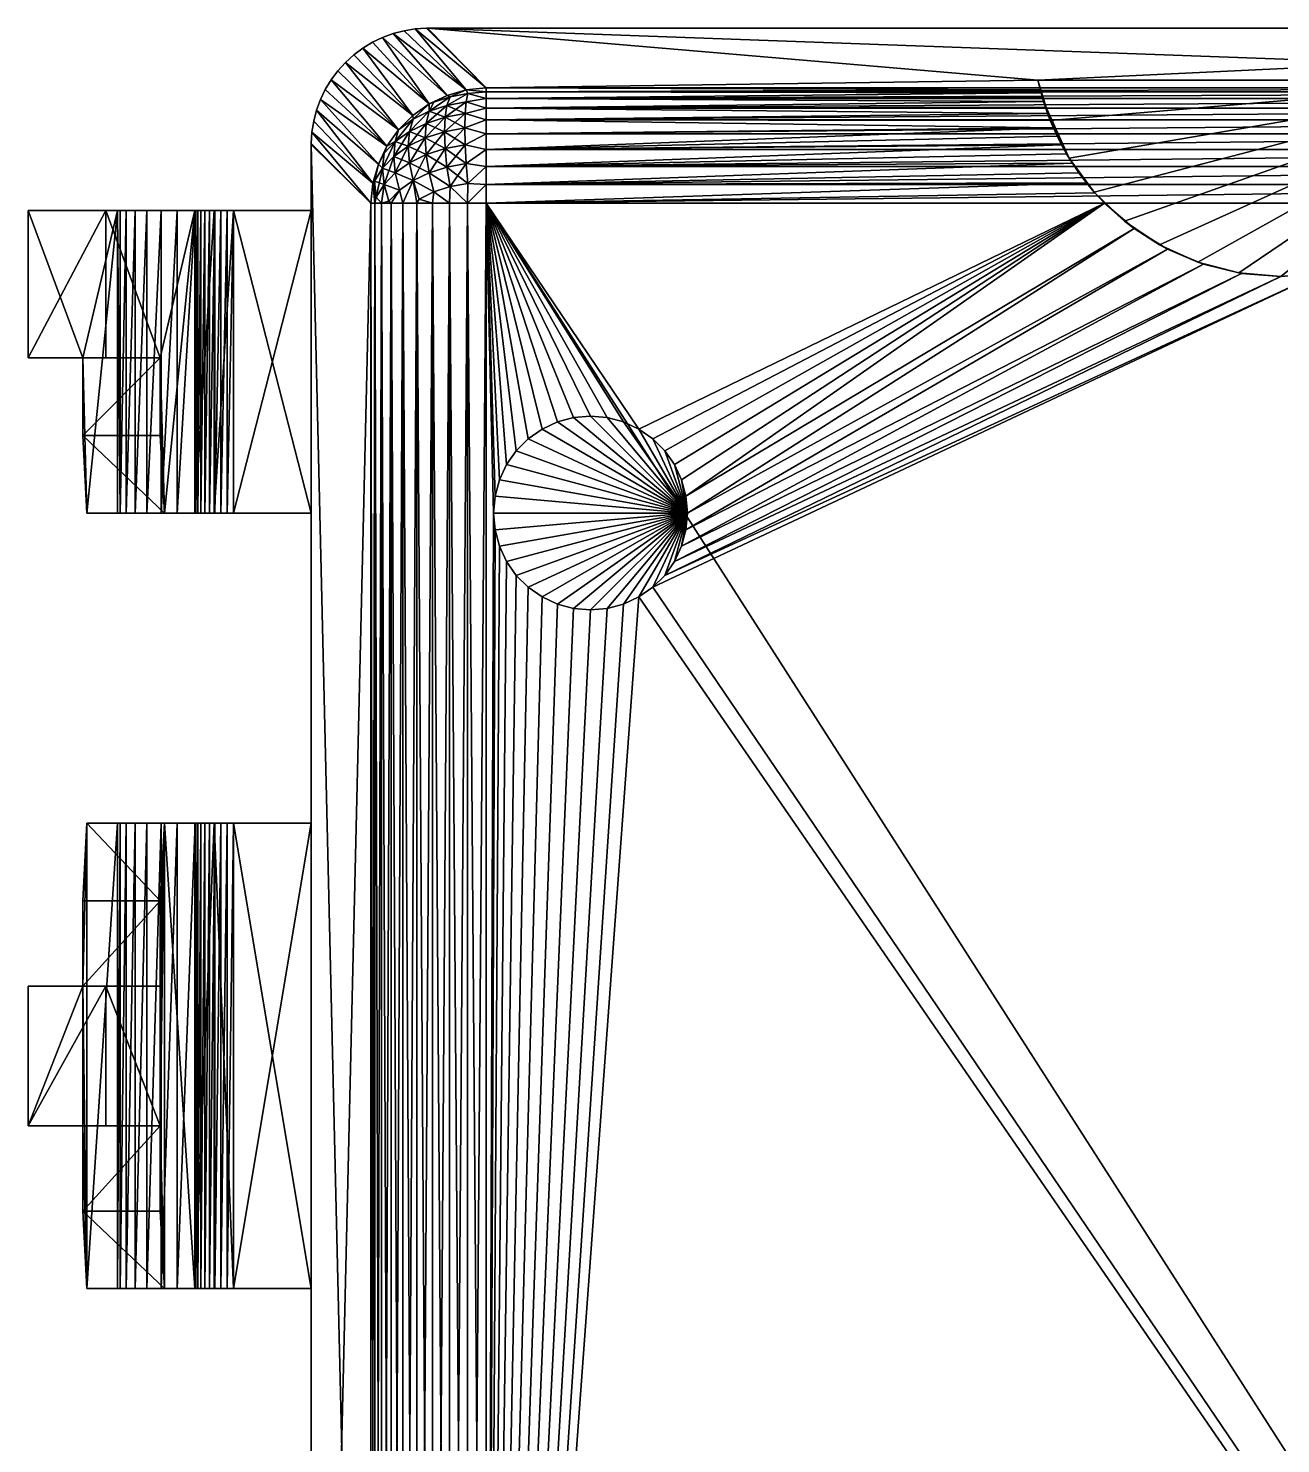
# Model space of a CAD drawing. Extents: x -4.1 to 4.1, y -4.64 to 4.64.
# Drawn here: x -4.102 to 0, y 0 to 4.636 of the extents above; entities that cross this region are included whole.
import ezdxf

# ---------------------------------------------------------------- set-up
doc = ezdxf.new("R2010")
doc.units = 0
for name, color, linetype in [('BODY_P0008A_ncl1_1', 250, 'CONTINUOUS'), ('LD_LHALF_P0008A_ncl1_3', 7, 'CONTINUOUS'), ('LEAD_P0008A_ncl1_1', 7, 'CONTINUOUS')]:
    doc.layers.add(name, color=color, linetype=linetype)

msp = doc.modelspace()

# ---------------------------------------------------------------- meshes
at = {"layer": 'BODY_P0008A_ncl1_1', "color": 250}
mesh = msp.add_polyface(dxfattribs=at)
corners = [(-3.088156, 4.496649, 2.230137), (-3.063419, 4.523919, 2.229961), (-3.088156, 4.496649, 2.505496), (-3.110206, 4.467011, 2.230665), (-3.110206, 4.467011, 2.504968), (-3.129336, 4.435341, 2.231538), (-3.129336, 4.435341, 2.504095), (-3.145285, 4.402032, 2.232746), (-3.145285, 4.402032, 2.502887), (-3.157897, 4.367396, 2.234279), (-3.157897, 4.367396, 2.501354), (-3.167099, 4.331674, 2.236124), (-3.167099, 4.331674, 2.499509), (-3.172819, 4.295151, 2.238268), (-3.172819, 4.295151, 2.497365), (-3.036149, 4.548656, 2.230137), (-3.063419, 4.523919, 2.505672), (-3.174982, 4.25819, 2.494944), (-3.006511, 4.570706, 2.230665), (-3.036149, 4.548656, 2.505496), (-2.974841, 4.589836, 2.231538), (-3.006511, 4.570706, 2.504968), (-2.941532, 4.605785, 2.232746), (-2.974841, 4.589836, 2.504095), (-2.906896, 4.618397, 2.234279), (-2.941532, 4.605785, 2.502887), (-2.906896, 4.618397, 2.501354), (-2.889294, 4.303411, 0.83332), (-2.842911, 4.349794, 0.83332), (-2.927187, 4.249912, 0.835513), (-2.955465, 4.190883, 0.839835), (-2.973291, 4.128073, 0.846157), (-2.789412, 4.387687, 0.835513), (-2.927187, 4.249912, 3.90012), (-2.955465, 4.190883, 3.895798), (-2.889294, 4.303411, 3.902314), (-2.842911, 4.349794, 3.902314), (-2.789412, 4.387687, 3.90012), (-2.973291, 4.128073, 3.889476)]
mesh.append_faces([[corners[k] for k in face] for face in [(0, 1, 2), (3, 0, 4), (5, 3, 6), (7, 5, 8), (9, 7, 10), (11, 9, 12), (13, 11, 14), (1, 15, 16), (17, 13, 14), (14, 11, 12), (15, 18, 19), (12, 9, 10), (18, 20, 21), (10, 7, 8), (20, 22, 23), (8, 5, 6), (22, 24, 25), (6, 3, 4), (4, 0, 2), (2, 1, 16), (16, 15, 19), (19, 18, 21), (21, 20, 23), (23, 22, 25), (25, 24, 26), (27, 28, 1), (29, 27, 3), (30, 29, 7), (11, 31, 9), (9, 30, 7), (7, 29, 5), (5, 29, 3), (3, 27, 0), (0, 27, 1), (1, 28, 15), (15, 28, 18), (18, 32, 20), (33, 34, 8), (35, 33, 4), (36, 35, 16), (23, 37, 21), (21, 36, 19), (19, 36, 16), (16, 35, 2), (2, 35, 4), (4, 33, 6), (6, 33, 8), (8, 34, 10), (10, 38, 12)]], dxfattribs={"color": 250})
mesh = msp.add_polyface(dxfattribs=at)
corners = [(-2.906896, 4.618397, 2.234279), (-2.871174, 4.627599, 2.236124), (-2.906896, 4.618397, 2.501354), (-2.834651, 4.633319, 2.238268), (-2.871174, 4.627599, 2.499509), (-2.79769, 4.635482, 2.240689), (-2.834651, 4.633319, 2.497365), (-2.794, 4.6355, 2.240817), (-2.79769, 4.635482, 2.494944), (-2.794, 4.6355, 2.494817), (-2.730383, 4.415965, 0.839835), (-2.667573, 4.433791, 0.846157), (-2.789412, 4.387687, 0.835513), (-2.941532, 4.605785, 2.232746), (-2.842911, 4.349794, 0.83332), (-3.006511, 4.570706, 2.230665), (-2.974841, 4.589836, 2.231538), (-2.789412, 4.387687, 3.90012), (-2.842911, 4.349794, 3.902314), (-3.006511, 4.570706, 2.504968), (-2.730383, 4.415965, 3.895798), (-2.941532, 4.605785, 2.502887), (-2.667573, 4.433791, 3.889476), (-2.974841, 4.589836, 2.504095), (-2.889294, 4.303411, 3.902314), (-2.841512, 4.338111, 3.94102), (-2.789201, 4.363716, 3.970475), (-2.900152, 4.264364, 3.956224), (-2.798625, 4.32428, 4.02515), (-2.853582, 4.29738, 3.994205), (-2.773828, 4.393565, 3.911263), (-2.720113, 4.41093, 3.93124), (-2.73712, 4.344164, 4.048024), (-2.739298, 4.296722, 4.096787), (-2.8018, 4.276516, 4.073542), (-2.857648, 4.249179, 4.042095), (-2.841512, 4.338111, 0.794613), (-2.889294, 4.303411, 0.83332), (-2.900152, 4.264364, 0.779409), (-2.789201, 4.363716, 0.765158), (-2.773828, 4.393565, 0.82437), (-2.798625, 4.32428, 0.710483), (-2.853582, 4.29738, 0.741428), (-2.720113, 4.41093, 0.804394), (-2.8018, 4.276516, 0.662091), (-2.73712, 4.344164, 0.687609), (-2.730657, 4.382643, 0.743385), (-2.857648, 4.249179, 0.693538)]
mesh.append_faces([[corners[k] for k in face] for face in [(0, 1, 2), (1, 3, 4), (3, 5, 6), (5, 7, 8), (2, 1, 4), (4, 3, 6), (6, 5, 8), (8, 7, 9), (10, 11, 0), (12, 10, 13), (14, 12, 15), (16, 12, 13), (13, 10, 0), (0, 11, 1), (1, 11, 3), (17, 18, 19), (20, 17, 21), (22, 20, 2), (6, 22, 4), (4, 22, 2), (2, 20, 21), (21, 17, 23), (24, 18, 25), (25, 17, 26), (27, 24, 25), (18, 17, 25), (28, 29, 26), (17, 20, 30), (26, 17, 30), (31, 26, 30), (29, 27, 25), (26, 29, 25), (26, 32, 28), (28, 33, 34), (34, 29, 28), (29, 34, 35), (12, 14, 36), (36, 37, 38), (12, 39, 40), (10, 12, 40), (14, 37, 36), (41, 39, 42), (42, 36, 38), (39, 43, 40), (39, 12, 36), (42, 39, 36), (44, 45, 41), (41, 46, 39), (41, 47, 44), (47, 41, 42)]], dxfattribs={"color": 250})
mesh = msp.add_polyface(dxfattribs=at)
corners = [(-2.79769, 4.635482, 2.494944), (-2.794, 4.6355, 2.494817), (-2.602844, 4.440637, 3.881342), (-2.794, 4.6355, 2.240817), (-2.79769, 4.635482, 2.240689), (-2.602844, 4.440637, 0.854292), (-2.667573, 4.433791, 0.846157), (-2.834651, 4.633319, 2.238268), (-2.667573, 4.433791, 3.889476), (-2.834651, 4.633319, 2.497365), (-2.671124, 4.356367, 4.062061), (-2.602844, 4.335352, 4.095099), (-2.672232, 4.309123, 4.111052), (-2.662476, 4.421587, 3.943499), (-2.602844, 4.405135, 3.996663), (-2.667837, 4.394258, 4.00561), (-2.602844, 4.42748, 3.940417), (-2.602844, 4.374165, 4.048661), (-2.720113, 4.41093, 3.93124), (-2.602844, 4.289675, 4.134806), (-2.773828, 4.393565, 3.911263), (-2.730383, 4.415965, 3.895798), (-2.730657, 4.382643, 3.992248), (-2.789201, 4.363716, 3.970475), (-2.73712, 4.344164, 4.048024), (-2.739298, 4.296722, 4.096787), (-2.798625, 4.32428, 4.02515), (-2.671124, 4.254034, 4.151018), (-2.602844, 4.42748, 0.795217), (-2.602844, 4.405135, 0.73897), (-2.662476, 4.421587, 0.792134), (-2.602844, 4.289675, 0.600828), (-2.602844, 4.335352, 0.640534), (-2.672232, 4.309123, 0.624581), (-2.602844, 4.374165, 0.686972), (-2.671124, 4.356367, 0.673572), (-2.671124, 4.254034, 0.584615), (-2.667837, 4.394258, 0.730023), (-2.730657, 4.382643, 0.743385), (-2.720113, 4.41093, 0.804394), (-2.789201, 4.363716, 0.765158), (-2.730383, 4.415965, 0.839835), (-2.773828, 4.393565, 0.82437), (-2.739298, 4.296722, 0.638846), (-2.73712, 4.344164, 0.687609), (-2.8018, 4.276516, 0.662091), (-2.798625, 4.32428, 0.710483)]
mesh.append_faces([[corners[k] for k in face] for face in [(0, 1, 2), (3, 4, 5), (6, 5, 7), (7, 5, 4), (2, 8, 9), (0, 2, 9), (10, 11, 12), (13, 14, 15), (2, 16, 8), (16, 14, 13), (17, 11, 10), (18, 8, 13), (11, 19, 12), (20, 21, 18), (15, 17, 10), (14, 17, 15), (21, 8, 18), (8, 16, 13), (15, 22, 13), (22, 23, 18), (13, 22, 18), (10, 22, 15), (22, 10, 24), (12, 24, 10), (24, 12, 25), (24, 23, 22), (25, 26, 24), (27, 25, 12), (28, 5, 6), (29, 28, 30), (28, 6, 30), (31, 32, 33), (32, 34, 35), (36, 31, 33), (34, 29, 37), (33, 32, 35), (35, 34, 37), (37, 30, 38), (38, 39, 40), (37, 29, 30), (6, 41, 39), (30, 6, 39), (38, 30, 39), (39, 41, 42), (35, 43, 33), (43, 35, 44), (37, 44, 35), (44, 37, 38), (44, 45, 43), (38, 46, 44)]], dxfattribs={"color": 250})
mesh = msp.add_polyface(dxfattribs=at)
corners = [(-2.794, 4.6355, 2.494817), (-0.794917, 4.465937, 3.701317), (-2.602844, 4.440637, 3.881342), (-2.369191, 3.346352, 4.209317), (-2.602844, 4.063344, 4.209317), (-2.315733, 3.360676, 4.209317), (-0.577306, 4.063344, 4.209317), (-2.10185, 3.322963, 4.209317), (-2.41935, 3.322963, 4.209317), (-2.2606, 3.3655, 4.209317), (-2.205467, 3.360676, 4.209317), (-2.152009, 3.346352, 4.209317), (-0.787425, 4.433984, 3.916532), (-2.602844, 4.42748, 3.940417), (-0.784847, 4.424174, 3.950626), (-2.602844, 4.405135, 3.996663), (-0.776658, 4.39581, 4.014426), (-2.602844, 4.374165, 4.048661), (-2.602844, 4.289675, 4.134806), (-0.744349, 4.309005, 4.119568), (-2.602844, 4.238287, 4.166778), (-0.717844, 4.254272, 4.158007), (-2.602844, 4.182484, 4.19021), (-2.602844, 4.123676, 4.20451), (-0.636301, 4.129774, 4.203474), (-0.682421, 4.19396, 4.18624), (-2.602844, 4.335352, 4.095099), (-0.763494, 4.356729, 4.07136), (-2.10185, 3.322963, 4.082317), (-2.056515, 3.291219, 4.209317), (-2.056515, 3.291219, 4.082317), (-2.017381, 3.252085, 4.209317), (-2.017381, 3.252085, 4.082317), (-1.985637, 3.20675, 4.209317), (-1.985637, 3.20675, 4.082317), (-2.152009, 3.346352, 4.082317), (-2.205467, 3.360676, 4.082317), (-1.962248, 3.156591, 4.082317), (-2.2606, 3.3655, 4.082317), (-2.315733, 3.360676, 4.082317), (-2.369191, 3.346352, 4.082317), (-2.464685, 3.291219, 4.209317), (-2.41935, 3.322963, 4.082317), (-2.503819, 3.252085, 4.209317), (-2.464685, 3.291219, 4.082317), (-2.503819, 3.252085, 4.082317), (-1.9431, 3.048, 4.082317)]
mesh.append_faces([[corners[k] for k in face] for face in [(0, 1, 2), (3, 4, 5), (4, 6, 7), (8, 4, 3), (5, 4, 9), (9, 4, 10), (10, 4, 11), (11, 4, 7), (2, 12, 13), (13, 14, 15), (15, 16, 17), (18, 19, 20), (20, 21, 22), (4, 23, 24), (23, 22, 25), (18, 26, 19), (26, 17, 27), (11, 7, 28), (7, 29, 30), (29, 31, 32), (31, 33, 34), (10, 11, 35), (9, 10, 36), (33, 37, 34), (5, 9, 38), (31, 34, 32), (3, 5, 39), (29, 32, 30), (8, 3, 40), (7, 30, 28), (41, 8, 42), (11, 28, 35), (43, 41, 44), (10, 35, 36), (9, 36, 38), (5, 38, 39), (3, 39, 40), (8, 40, 42), (41, 42, 44), (43, 44, 45), (46, 45, 44), (46, 44, 42), (46, 42, 40), (46, 40, 39), (46, 39, 38), (46, 38, 36), (46, 36, 35), (46, 35, 28), (46, 28, 30), (46, 30, 32)]], dxfattribs={"color": 250})
mesh = msp.add_polyface(dxfattribs=at)
corners = [(-2.794, 4.6355, 2.494817), (-2.794, 4.6355, 2.240817), (2.794, 4.6355, 2.240817), (-2.602844, 4.440637, 3.881342), (-0.794917, 4.465937, 3.701317), (-0.789096, 4.440637, 3.881342), (-0.754733, 4.333799, 4.09668), (-0.763494, 4.356729, 4.07136), (-0.692797, 4.210439, 3.701317), (-0.770767, 4.377513, 4.04384), (-0.776658, 4.39581, 4.014426), (-0.781299, 4.411402, 3.983318), (-0.754747, 4.333836, 3.701317), (-0.784847, 4.424174, 3.950626), (-0.787425, 4.433984, 3.916532), (-1.9431, 3.048, 4.209317), (-0.480106, 3.979648, 4.209317), (-0.370949, 3.912285, 4.209317), (-0.577306, 4.063344, 4.209317), (-1.947924, 3.103133, 4.209317), (-0.252554, 3.862933, 4.209317), (-1.947924, 2.992867, 4.209317), (-0.127869, 3.832821, 4.209317), (-1.962248, 2.939409, 4.209317), (-2.10185, 3.322963, 4.209317), (-2.056515, 3.291219, 4.209317), (-2.017381, 3.252085, 4.209317), (-1.985637, 3.20675, 4.209317), (-1.962248, 3.156591, 4.209317), (-1.985637, 2.88925, 4.209317), (-2.602844, 4.440637, 0.854292), (2.602844, 4.440637, 0.854292), (-2.602844, 4.123676, 0.531124), (-2.602844, 4.063344, 0.526317), (2.602844, 4.123676, 0.531124), (-2.602844, 4.182484, 0.545423), (2.602844, 4.182484, 0.545423), (-2.602844, 4.238287, 0.568855), (2.602844, 4.238287, 0.568855), (-2.602844, 4.289675, 0.600828), (2.602844, 4.289675, 0.600828), (-2.602844, 4.335352, 0.640534), (2.602844, 4.335352, 0.640534), (-2.602844, 4.374165, 0.686972), (2.602844, 4.374165, 0.686972), (-2.602844, 4.405135, 0.73897), (2.602844, 4.405135, 0.73897), (-2.602844, 4.42748, 0.795217), (2.602844, 4.42748, 0.795217), (-0.636301, 4.129774, 4.203474), (-0.608485, 4.09663, 4.207846), (-2.602844, 4.063344, 4.209317), (-0.717844, 4.254272, 4.158007), (-0.701329, 4.224678, 4.173462), (-2.602844, 4.182484, 4.19021), (-0.732126, 4.28246, 4.140009), (-2.602844, 4.238287, 4.166778), (-0.744349, 4.309005, 4.119568), (-2.602844, 4.335352, 4.095099), (-2.602844, 4.374165, 4.048661), (-2.602844, 4.405135, 3.996663), (-2.602844, 4.42748, 3.940417), (-0.682421, 4.19396, 4.18624), (-0.66086, 4.162295, 4.196257), (-2.602844, 4.123676, 4.20451)]
mesh.append_faces([[corners[k] for k in face] for face in [(0, 1, 2), (3, 4, 5), (6, 7, 8), (7, 9, 8), (9, 10, 8), (10, 11, 12), (11, 13, 12), (13, 14, 12), (14, 5, 12), (5, 4, 12), (10, 12, 8), (15, 16, 17), (18, 16, 19), (17, 20, 21), (20, 22, 23), (24, 18, 25), (25, 18, 26), (26, 18, 27), (27, 18, 28), (28, 18, 19), (19, 16, 15), (15, 17, 21), (21, 20, 23), (23, 22, 29), (1, 30, 31), (32, 33, 34), (35, 32, 36), (37, 35, 38), (39, 37, 40), (41, 39, 42), (43, 41, 44), (45, 43, 46), (47, 45, 48), (30, 47, 31), (49, 50, 51), (52, 53, 54), (55, 52, 56), (57, 55, 56), (7, 6, 58), (10, 9, 59), (11, 10, 60), (13, 11, 60), (14, 13, 61), (5, 14, 3), (50, 18, 51), (62, 63, 64), (63, 49, 64), (53, 62, 54), (6, 57, 58), (9, 7, 59)]], dxfattribs={"color": 250})
mesh = msp.add_polyface(dxfattribs=at)
corners = [(-0.794917, 4.465937, 3.701317), (-2.794, 4.6355, 2.494817), (2.794, 4.6355, 2.494817), (0.480106, 3.979648, 4.209317), (0.370949, 3.912285, 4.209317), (0.39696, 3.926228, 3.701317), (0.252554, 3.862933, 4.209317), (0.127869, 3.832821, 4.209317), (0.137575, 3.834428, 3.701317), (-0.252554, 3.862933, 4.209317), (-0.370949, 3.912285, 4.209317), (-0.27118, 3.869272, 3.701317), (-0.480106, 3.979648, 4.209317), (-0.39696, 3.926228, 3.701317), (-0.577306, 4.063344, 4.209317), (-0.511284, 4.003652, 3.701317), (-0.608485, 4.09663, 4.207846), (-0.610854, 4.099309, 3.701317), (-0.636301, 4.129774, 4.203474), (-0.127869, 3.832821, 4.209317), (-0.137575, 3.834428, 3.701317), (-0.66086, 4.162295, 4.196257), (0, 3.8227, 4.209317), (0, 3.8227, 3.701317), (-0.682421, 4.19396, 4.18624), (-0.701329, 4.224678, 4.173462), (-0.692797, 4.210439, 3.701317), (0.27118, 3.869272, 3.701317), (-0.717844, 4.254272, 4.158007), (0.577306, 4.063344, 4.209317), (0.511284, 4.003652, 3.701317), (-0.732126, 4.28246, 4.140009), (-0.744349, 4.309005, 4.119568), (-0.754733, 4.333799, 4.09668), (0.610854, 4.099309, 3.701317), (0.608485, 4.09663, 4.207846), (0.66086, 4.162295, 4.196257), (0.636301, 4.129774, 4.203474), (-1.985637, 2.88925, 4.209317), (-2.017381, 2.843915, 4.209317), (0.794917, 4.465937, 3.701317), (-0.754747, 4.333836, 3.701317)]
mesh.append_faces([[corners[k] for k in face] for face in [(0, 1, 2), (3, 4, 5), (6, 7, 8), (9, 10, 11), (10, 12, 13), (12, 14, 15), (14, 16, 17), (16, 18, 17), (19, 9, 20), (18, 21, 17), (22, 19, 23), (21, 24, 17), (7, 22, 23), (24, 25, 26), (4, 6, 27), (25, 28, 26), (29, 3, 30), (28, 31, 26), (31, 32, 26), (32, 33, 26), (24, 26, 17), (14, 17, 15), (12, 15, 13), (10, 13, 11), (9, 11, 20), (19, 20, 23), (7, 23, 8), (6, 8, 27), (4, 27, 5), (3, 5, 30), (29, 30, 34), (29, 34, 35), (34, 36, 37), (34, 37, 35), (19, 22, 38), (22, 7, 39), (0, 40, 41), (41, 40, 26), (26, 40, 17), (17, 40, 15), (15, 40, 13), (13, 40, 11), (11, 40, 20), (20, 40, 23), (23, 40, 8), (8, 40, 27), (27, 40, 5), (5, 40, 30), (30, 40, 34)]], dxfattribs={"color": 250})
mesh = msp.add_polyface(dxfattribs=at)
corners = [(2.794, 4.6355, 2.494817), (-2.794, 4.6355, 2.494817), (2.794, 4.6355, 2.240817), (0.789096, 4.440637, 3.881342), (0.794917, 4.465937, 3.701317), (2.602844, 4.440637, 3.881342), (-0.794917, 4.465937, 3.701317), (0.610854, 4.099309, 3.701317), (0.692797, 4.210439, 3.701317), (0.682421, 4.19396, 4.18624), (0.754747, 4.333836, 3.701317), (0.776658, 4.39581, 4.014426), (0.787425, 4.433984, 3.916532), (0.784847, 4.424174, 3.950626), (0.781299, 4.411402, 3.983318), (0.770767, 4.377513, 4.04384), (0.763494, 4.356729, 4.07136), (0.754733, 4.333799, 4.09668), (0.744349, 4.309005, 4.119568), (0.732126, 4.28246, 4.140009), (0.717844, 4.254272, 4.158007), (0.701329, 4.224678, 4.173462), (0.66086, 4.162295, 4.196257), (0.577306, 4.063344, 4.209317), (2.602844, 4.063344, 4.209317), (0.480106, 3.979648, 4.209317), (0.370949, 3.912285, 4.209317), (0.252554, 3.862933, 4.209317), (2.602844, 4.42748, 3.940417), (2.602844, 4.405135, 3.996663), (2.602844, 4.374165, 4.048661), (2.602844, 4.335352, 4.095099), (2.602844, 4.289675, 4.134806), (2.602844, 4.238287, 4.166778), (2.602844, 4.182484, 4.19021), (0.636301, 4.129774, 4.203474), (0.608485, 4.09663, 4.207846), (2.602844, 4.123676, 4.20451), (-2.794, 4.6355, 2.240817), (2.602844, 4.440637, 0.854292), (-2.602844, 4.42748, 0.795217), (2.602844, 4.42748, 0.795217), (-2.602844, 4.405135, 0.73897), (2.602844, 4.405135, 0.73897), (-2.602844, 4.374165, 0.686972), (2.602844, 4.374165, 0.686972), (-2.602844, 4.335352, 0.640534), (2.602844, 4.335352, 0.640534), (-2.602844, 4.289675, 0.600828), (2.602844, 4.289675, 0.600828), (-2.602844, 4.238287, 0.568855), (2.602844, 4.238287, 0.568855), (-2.602844, 4.182484, 0.545423), (2.602844, 4.182484, 0.545423), (-2.602844, 4.123676, 0.531124), (2.602844, 4.123676, 0.531124), (-2.602844, 4.063344, 0.526317), (2.602844, 4.063344, 0.526317)]
mesh.append_faces([[corners[k] for k in face] for face in [(0, 1, 2), (3, 4, 5), (4, 6, 0), (7, 8, 9), (8, 10, 11), (10, 4, 3), (10, 3, 12), (10, 12, 13), (10, 13, 14), (10, 14, 11), (8, 11, 15), (8, 15, 16), (8, 16, 17), (8, 17, 18), (8, 18, 19), (8, 19, 20), (8, 20, 21), (8, 21, 9), (7, 9, 22), (23, 24, 25), (25, 24, 26), (26, 24, 27), (3, 5, 12), (12, 28, 13), (13, 29, 14), (14, 29, 11), (11, 30, 15), (16, 31, 17), (17, 32, 18), (18, 33, 19), (19, 33, 20), (20, 34, 21), (35, 24, 36), (36, 24, 23), (9, 37, 22), (22, 37, 35), (21, 34, 9), (15, 30, 16), (2, 38, 39), (39, 40, 41), (41, 42, 43), (43, 44, 45), (45, 46, 47), (47, 48, 49), (49, 50, 51), (51, 52, 53), (53, 54, 55), (55, 56, 57), (7, 4, 8), (8, 4, 10)]], dxfattribs={"color": 250})
mesh = msp.add_polyface(dxfattribs=at)
corners = [(-3.174982, 4.25819, 2.240689), (-3.172819, 4.295151, 2.238268), (-3.174982, 4.25819, 2.494944), (-3.175, 4.2545, 2.240817), (-3.175, 4.2545, 2.494817), (-2.973291, 4.128073, 0.846157), (-2.955465, 4.190883, 0.839835), (-3.157897, 4.367396, 2.234279), (-2.980137, 4.063344, 0.854292), (-3.167099, 4.331674, 2.236124), (-2.980137, 4.063344, 3.881342), (-2.973291, 4.128073, 3.889476), (-3.172819, 4.295151, 2.497365), (-2.955465, 4.190883, 3.895798), (-3.157897, 4.367396, 2.501354), (-3.167099, 4.331674, 2.499509), (-2.968064, 4.134536, 3.910213), (-2.942194, 4.176982, 3.959042), (-2.96698, 4.063344, 3.940417), (-2.944635, 4.063344, 3.996663), (-2.962236, 4.082233, 3.953385), (-2.936779, 4.124002, 4.001434), (-2.920704, 4.069086, 4.038301), (-2.927187, 4.249912, 3.90012), (-2.900152, 4.264364, 3.956224), (-2.936779, 4.226335, 3.912477), (-2.904974, 4.215628, 4.003498), (-2.913665, 4.063344, 4.048661), (-2.885841, 4.105284, 4.079942), (-2.900152, 4.162031, 4.045181), (-2.962236, 4.082233, 0.782248), (-2.944635, 4.063344, 0.73897), (-2.936779, 4.124002, 0.734199), (-2.96698, 4.063344, 0.795217), (-2.900152, 4.264364, 0.779409), (-2.927187, 4.249912, 0.835513), (-2.936779, 4.226335, 0.823156), (-2.942194, 4.176982, 0.776591), (-2.968064, 4.134536, 0.82542), (-2.904974, 4.215628, 0.732135), (-2.913665, 4.063344, 0.686972), (-2.920704, 4.069086, 0.697332)]
mesh.append_faces([[corners[k] for k in face] for face in [(0, 1, 2), (3, 0, 4), (4, 0, 2), (5, 6, 7), (8, 5, 1), (0, 8, 1), (1, 5, 9), (3, 8, 0), (2, 10, 4), (11, 10, 12), (13, 11, 14), (15, 11, 12), (12, 10, 2), (16, 13, 17), (10, 11, 18), (11, 13, 16), (19, 18, 20), (19, 21, 22), (23, 24, 25), (18, 16, 20), (17, 25, 24), (26, 17, 24), (13, 23, 25), (17, 13, 25), (18, 11, 16), (17, 21, 16), (27, 19, 22), (21, 28, 22), (21, 19, 20), (16, 21, 20), (29, 17, 26), (17, 29, 21), (30, 31, 32), (8, 33, 5), (34, 35, 36), (6, 37, 36), (6, 5, 38), (38, 33, 30), (39, 34, 37), (33, 31, 30), (31, 40, 41), (32, 31, 41), (5, 33, 38), (32, 37, 30), (37, 6, 38), (30, 37, 38), (35, 6, 36), (37, 34, 36), (32, 39, 37)]], dxfattribs={"color": 250})
mesh = msp.add_polyface(dxfattribs=at)
corners = [(-2.874852, 4.063344, 4.095099), (-2.913665, 4.063344, 4.048661), (-2.885841, 4.105284, 4.079942), (-2.853582, 4.195047, 4.083162), (-2.841512, 4.136711, 4.116094), (-2.900152, 4.162031, 4.045181), (-2.829175, 4.063344, 4.134806), (-2.821825, 4.076033, 4.139841), (-2.927187, 4.249912, 3.90012), (-2.889294, 4.303411, 3.902314), (-2.900152, 4.264364, 3.956224), (-2.777787, 4.063344, 4.166778), (-2.920704, 4.069086, 4.038301), (-2.789201, 4.162316, 4.14555), (-2.773828, 4.099526, 4.166867), (-2.936779, 4.124002, 4.001434), (-2.720113, 4.116891, 4.186844), (-2.8018, 4.276516, 4.073542), (-2.73712, 4.241831, 4.136981), (-2.798625, 4.221947, 4.114107), (-2.730657, 4.181243, 4.167323), (-2.857648, 4.249179, 4.042095), (-2.853582, 4.29738, 3.994205), (-2.904974, 4.215628, 4.003498), (-2.913665, 4.063344, 0.686972), (-2.874852, 4.063344, 0.640534), (-2.885841, 4.105284, 0.655691), (-2.936779, 4.124002, 0.734199), (-2.920704, 4.069086, 0.697332), (-2.829175, 4.063344, 0.600828), (-2.841512, 4.136711, 0.619539), (-2.821825, 4.076033, 0.595792), (-2.777787, 4.063344, 0.568855), (-2.773828, 4.099526, 0.568766), (-2.853582, 4.195047, 0.652471), (-2.900152, 4.162031, 0.690452), (-2.889294, 4.303411, 0.83332), (-2.927187, 4.249912, 0.835513), (-2.900152, 4.264364, 0.779409), (-2.789201, 4.162316, 0.590083), (-2.720113, 4.116891, 0.548789), (-2.73712, 4.241831, 0.598652), (-2.798625, 4.221947, 0.621526), (-2.739298, 4.296722, 0.638846), (-2.8018, 4.276516, 0.662091), (-2.857648, 4.249179, 0.693538), (-2.904974, 4.215628, 0.732135), (-2.853582, 4.29738, 0.741428)]
mesh.append_faces([[corners[k] for k in face] for face in [(0, 1, 2), (3, 4, 5), (6, 0, 4), (6, 4, 7), (8, 9, 10), (11, 6, 7), (2, 1, 12), (13, 14, 4), (2, 15, 5), (13, 16, 14), (14, 11, 7), (4, 14, 7), (4, 0, 2), (5, 4, 2), (17, 18, 19), (19, 20, 13), (19, 21, 17), (21, 19, 3), (13, 3, 19), (3, 13, 4), (21, 10, 22), (10, 21, 23), (3, 23, 21), (23, 3, 5), (24, 25, 26), (27, 28, 26), (25, 29, 30), (25, 30, 26), (31, 32, 33), (34, 35, 30), (29, 32, 31), (36, 37, 38), (24, 26, 28), (39, 30, 33), (40, 39, 33), (30, 29, 31), (33, 30, 31), (35, 27, 26), (30, 35, 26), (39, 41, 42), (42, 43, 44), (42, 30, 39), (30, 42, 34), (44, 34, 42), (34, 44, 45), (45, 35, 34), (35, 45, 46), (46, 27, 35), (47, 46, 45), (46, 47, 38)]], dxfattribs={"color": 250})
mesh = msp.add_polyface(dxfattribs=at)
corners = [(-2.5781, 3.048, 4.209317), (-2.602844, 4.063344, 4.209317), (-2.573276, 3.103133, 4.209317), (-2.558952, 3.156591, 4.209317), (-2.535563, 3.20675, 4.209317), (-2.503819, 3.252085, 4.209317), (-2.464685, 3.291219, 4.209317), (-2.41935, 3.322963, 4.209317), (-2.602844, 4.123676, 4.20451), (-2.663176, 4.063344, 4.20451), (-2.662476, 4.127549, 4.199103), (-2.720113, 4.116891, 4.186844), (-2.602844, 4.289675, 4.134806), (-2.602844, 4.238287, 4.166778), (-2.671124, 4.254034, 4.151018), (-2.602844, 4.182484, 4.19021), (-2.667837, 4.192858, 4.180684), (-2.672232, 4.309123, 4.111052), (-2.721984, 4.063344, 4.19021), (-2.777787, 4.063344, 4.166778), (-2.773828, 4.099526, 4.166867), (-2.730657, 4.181243, 4.167323), (-2.789201, 4.162316, 4.14555), (-2.739298, 4.296722, 4.096787), (-2.73712, 4.241831, 4.136981), (-2.8018, 4.276516, 4.073542), (-2.798625, 4.221947, 4.114107), (-2.667837, 4.192858, 0.554949), (-2.602844, 4.238287, 0.568855), (-2.671124, 4.254034, 0.584615), (-2.602844, 4.063344, 0.526317), (-2.602844, 4.123676, 0.531124), (-2.663176, 4.063344, 0.531124), (-2.602844, 4.182484, 0.545423), (-2.662476, 4.127549, 0.53653), (-2.773828, 4.099526, 0.568766), (-2.721984, 4.063344, 0.545423), (-2.720113, 4.116891, 0.548789), (-2.602844, 4.289675, 0.600828), (-2.777787, 4.063344, 0.568855), (-2.730657, 4.181243, 0.568311), (-2.789201, 4.162316, 0.590083), (-2.73712, 4.241831, 0.598652), (-2.672232, 4.309123, 0.624581), (-2.739298, 4.296722, 0.638846), (-2.798625, 4.221947, 0.621526), (-2.503819, 3.252085, 4.082317), (-2.535563, 3.20675, 4.082317)]
mesh.append_faces([[corners[k] for k in face] for face in [(0, 1, 2), (2, 1, 3), (3, 1, 4), (4, 1, 5), (5, 1, 6), (6, 1, 7), (8, 9, 10), (10, 9, 11), (8, 1, 9), (12, 13, 14), (13, 15, 16), (17, 12, 14), (15, 8, 10), (14, 13, 16), (16, 15, 10), (9, 18, 11), (18, 19, 20), (21, 11, 22), (11, 18, 20), (23, 14, 24), (16, 24, 14), (24, 16, 21), (10, 21, 16), (21, 10, 11), (24, 25, 23), (21, 26, 24), (27, 28, 29), (30, 31, 32), (31, 33, 34), (32, 31, 34), (35, 36, 37), (28, 38, 29), (39, 36, 35), (36, 32, 37), (40, 41, 37), (37, 32, 34), (33, 27, 34), (33, 28, 27), (27, 37, 34), (37, 27, 40), (29, 40, 27), (40, 29, 42), (43, 42, 29), (42, 43, 44), (42, 41, 40), (44, 45, 42), (4, 5, 46), (3, 4, 47), (4, 46, 47)]], dxfattribs={"color": 250})
mesh = msp.add_polyface(dxfattribs=at)
corners = [(-2.602844, -4.063344, 4.209317), (-2.602844, 4.063344, 4.209317), (-2.5781, 3.048, 4.209317), (-2.41935, 2.773037, 4.209317), (-2.464685, 2.804781, 4.209317), (-2.503819, 2.843915, 4.209317), (-2.535563, 2.88925, 4.209317), (-2.558952, 2.939409, 4.209317), (-2.573276, 2.992867, 4.209317), (-2.980137, -4.063344, 0.854292), (-3.175, 4.2545, 2.240817), (-3.175, -4.2545, 2.240817), (-3.175, -4.2545, 2.494817), (-3.175, 4.2545, 2.494817), (-2.980137, -4.063344, 3.881342), (-2.980137, 4.063344, 3.881342), (-2.663176, 4.063344, 4.20451), (-2.663176, -4.063344, 4.20451), (-2.721984, 4.063344, 4.19021), (-2.721984, -4.063344, 4.19021), (-2.777787, 4.063344, 4.166778), (-2.777787, -4.063344, 4.166778), (-2.829175, 4.063344, 4.134806), (-2.829175, -4.063344, 4.134806), (-2.874852, 4.063344, 4.095099), (-2.874852, -4.063344, 4.095099), (-2.913665, 4.063344, 4.048661), (-2.913665, -4.063344, 4.048661), (-2.944635, 4.063344, 3.996663), (-2.944635, -4.063344, 3.996663), (-2.96698, 4.063344, 3.940417), (-2.96698, -4.063344, 3.940417), (-2.885841, -4.105284, 4.079942), (-2.821825, -4.076033, 4.139841), (-2.773828, -4.099526, 4.166867), (-2.962236, -4.082233, 3.953385), (-2.920704, -4.069086, 4.038301), (-2.663176, -4.063344, 0.531124), (-2.602844, -4.063344, 0.526317), (-2.663176, 4.063344, 0.531124), (-2.721984, -4.063344, 0.545423), (-2.721984, 4.063344, 0.545423), (-2.777787, -4.063344, 0.568855), (-2.777787, 4.063344, 0.568855), (-2.829175, -4.063344, 0.600828), (-2.829175, 4.063344, 0.600828), (-2.874852, -4.063344, 0.640534), (-2.874852, 4.063344, 0.640534), (-2.913665, -4.063344, 0.686972), (-2.913665, 4.063344, 0.686972), (-2.944635, -4.063344, 0.73897), (-2.944635, 4.063344, 0.73897), (-2.96698, -4.063344, 0.795217), (-2.96698, 4.063344, 0.795217), (-2.980137, 4.063344, 0.854292), (-2.885841, -4.105284, 0.655691), (-2.962236, -4.082233, 0.782248), (-2.773828, -4.099526, 0.568766), (-2.821825, -4.076033, 0.595792), (-2.920704, -4.069086, 0.697332)]
mesh.append_faces([[corners[k] for k in face] for face in [(0, 1, 2), (3, 0, 4), (4, 0, 5), (5, 0, 6), (6, 0, 7), (0, 2, 8), (7, 0, 8), (9, 10, 11), (12, 11, 13), (14, 12, 15), (15, 12, 13), (16, 1, 17), (18, 16, 19), (20, 18, 21), (22, 20, 23), (24, 22, 25), (26, 24, 27), (28, 26, 29), (30, 28, 31), (15, 30, 14), (14, 30, 31), (31, 28, 29), (29, 26, 27), (27, 24, 25), (25, 22, 23), (23, 20, 21), (21, 18, 19), (19, 16, 17), (17, 1, 0), (27, 25, 32), (23, 21, 33), (21, 19, 34), (31, 29, 35), (29, 27, 36), (37, 38, 39), (40, 37, 41), (42, 40, 43), (44, 42, 45), (46, 44, 47), (48, 46, 49), (50, 48, 51), (52, 50, 53), (9, 52, 54), (46, 48, 55), (50, 52, 56), (40, 42, 57), (42, 44, 58), (55, 48, 59), (48, 50, 59)]], dxfattribs={"color": 250})
mesh = msp.add_polyface(dxfattribs=at)
corners = [(-2.980137, 4.063344, 0.854292), (-3.175, 4.2545, 2.240817), (-2.980137, -4.063344, 0.854292), (-3.175, 4.2545, 2.494817), (-3.175, -4.2545, 2.240817), (-2.96698, -4.063344, 0.795217), (-2.96698, 4.063344, 0.795217), (-2.944635, -4.063344, 0.73897), (-2.944635, 4.063344, 0.73897), (-2.913665, -4.063344, 0.686972), (-2.913665, 4.063344, 0.686972), (-2.874852, -4.063344, 0.640534), (-2.874852, 4.063344, 0.640534), (-2.829175, -4.063344, 0.600828), (-2.829175, 4.063344, 0.600828), (-2.777787, -4.063344, 0.568855), (-2.777787, 4.063344, 0.568855), (-2.721984, -4.063344, 0.545423), (-2.721984, 4.063344, 0.545423), (-2.663176, -4.063344, 0.531124), (-2.663176, 4.063344, 0.531124), (-2.602844, -4.063344, 0.526317), (-2.602844, 4.063344, 0.526317), (-2.464685, 2.804781, 4.209317), (-2.503819, 2.843915, 4.209317), (-2.503819, 2.843915, 4.082317), (-2.535563, 2.88925, 4.209317), (-2.535563, 2.88925, 4.082317), (-2.558952, 2.939409, 4.209317), (-2.558952, 2.939409, 4.082317), (-2.573276, 2.992867, 4.209317), (-2.573276, 2.992867, 4.082317), (-2.5781, 3.048, 4.209317), (-2.5781, 3.048, 4.082317), (-2.41935, 2.773037, 4.209317), (-2.464685, 2.804781, 4.082317), (-2.369191, 2.749648, 4.209317), (-2.41935, 2.773037, 4.082317), (-2.315733, 2.735324, 4.209317), (-2.369191, 2.749648, 4.082317), (-2.2606, 2.7305, 4.209317), (-2.315733, 2.735324, 4.082317), (-2.205467, 2.735324, 4.209317), (-2.2606, 2.7305, 4.082317), (-2.152009, 2.749648, 4.209317), (-2.205467, 2.735324, 4.082317), (-2.573276, 3.103133, 4.209317), (-2.558952, 3.156591, 4.209317), (-2.558952, 3.156591, 4.082317), (-2.573276, 3.103133, 4.082317), (-2.535563, 3.20675, 4.082317), (-1.9431, 3.048, 4.082317), (-2.503819, 3.252085, 4.082317)]
mesh.append_faces([[corners[k] for k in face] for face in [(0, 1, 2), (3, 4, 1), (0, 5, 6), (6, 7, 8), (8, 9, 10), (10, 11, 12), (12, 13, 14), (14, 15, 16), (16, 17, 18), (18, 19, 20), (20, 21, 22), (23, 24, 25), (24, 26, 27), (26, 28, 29), (28, 30, 31), (30, 32, 33), (30, 33, 31), (34, 23, 35), (28, 31, 29), (36, 34, 37), (26, 29, 27), (38, 36, 39), (24, 27, 25), (40, 38, 41), (23, 25, 35), (42, 40, 43), (34, 35, 37), (44, 42, 45), (36, 37, 39), (38, 39, 41), (40, 41, 43), (42, 43, 45), (46, 47, 48), (32, 46, 49), (47, 50, 48), (46, 48, 49), (32, 49, 33), (51, 43, 41), (51, 41, 39), (51, 39, 37), (51, 37, 35), (51, 35, 25), (51, 25, 27), (51, 27, 29), (51, 29, 31), (51, 31, 33), (51, 33, 49), (51, 49, 48), (51, 48, 50), (51, 50, 52)]], dxfattribs={"color": 250})
mesh = msp.add_polyface(dxfattribs=at)
corners = [(2.602844, 4.063344, 4.209317), (2.602844, -4.063344, 4.209317), (0.252554, 3.862933, 4.209317), (0.127869, 3.832821, 4.209317), (-2.056515, 2.804781, 4.209317), (-2.602844, -4.063344, 4.209317), (-2.10185, 2.773037, 4.209317), (-2.152009, 2.749648, 4.209317), (-2.205467, 2.735324, 4.209317), (-2.2606, 2.7305, 4.209317), (-2.315733, 2.735324, 4.209317), (-2.369191, 2.749648, 4.209317), (-2.41935, 2.773037, 4.209317), (2.874852, -4.063344, 4.095099), (2.913665, -4.063344, 4.048661), (2.885841, -4.105284, 4.079942), (2.944635, -4.063344, 3.996663), (2.96698, -4.063344, 3.940417), (2.962236, -4.082233, 3.953385), (2.721984, -4.063344, 4.19021), (2.777787, -4.063344, 4.166778), (2.773828, -4.099526, 4.166867), (2.829175, -4.063344, 4.134806), (2.821825, -4.076033, 4.139841), (2.920704, -4.069086, 4.038301), (2.663176, -4.063344, 4.20451), (2.663176, 4.063344, 4.20451), (2.721984, 4.063344, 4.19021), (2.777787, 4.063344, 4.166778), (2.829175, 4.063344, 4.134806), (2.874852, 4.063344, 4.095099), (2.913665, 4.063344, 4.048661), (2.944635, 4.063344, 3.996663), (2.96698, 4.063344, 3.940417), (2.980137, -4.063344, 3.881342), (2.980137, 4.063344, 3.881342), (3.175, 4.2545, 2.494817), (3.175, -4.2545, 2.494817), (3.175, 4.2545, 2.240817), (3.175, -4.2545, 2.240817), (2.980137, -4.063344, 0.854292), (2.980137, 4.063344, 0.854292), (2.96698, 4.063344, 0.795217), (2.96698, -4.063344, 0.795217), (2.944635, 4.063344, 0.73897), (2.944635, -4.063344, 0.73897), (2.913665, 4.063344, 0.686972), (2.913665, -4.063344, 0.686972), (2.874852, 4.063344, 0.640534), (2.874852, -4.063344, 0.640534), (2.829175, 4.063344, 0.600828), (2.829175, -4.063344, 0.600828), (2.777787, 4.063344, 0.568855), (2.777787, -4.063344, 0.568855), (2.721984, 4.063344, 0.545423), (2.721984, -4.063344, 0.545423), (2.663176, 4.063344, 0.531124), (2.663176, -4.063344, 0.531124), (2.602844, 4.063344, 0.526317), (2.602844, -4.063344, 0.526317), (-2.602844, -4.063344, 0.526317), (-2.602844, 4.063344, 0.526317), (2.885841, -4.105284, 0.655691), (2.821825, -4.076033, 0.595792), (2.773828, -4.099526, 0.568766), (2.920704, -4.069086, 0.697332), (2.962236, -4.082233, 0.782248)]
mesh.append_faces([[corners[k] for k in face] for face in [(0, 1, 2), (2, 1, 3), (3, 1, 4), (1, 5, 6), (4, 1, 6), (6, 5, 7), (7, 5, 8), (8, 5, 9), (9, 5, 10), (10, 5, 11), (11, 5, 12), (13, 14, 15), (16, 17, 18), (19, 20, 21), (20, 22, 23), (15, 14, 24), (14, 16, 24), (25, 1, 26), (19, 25, 27), (20, 19, 28), (22, 20, 29), (13, 22, 30), (14, 13, 31), (16, 14, 32), (17, 16, 33), (34, 17, 35), (35, 17, 33), (33, 16, 32), (32, 14, 31), (31, 13, 30), (30, 22, 29), (34, 36, 37), (37, 38, 39), (40, 39, 41), (40, 42, 43), (43, 44, 45), (45, 46, 47), (47, 48, 49), (49, 50, 51), (51, 52, 53), (53, 54, 55), (55, 56, 57), (57, 58, 59), (60, 59, 61), (47, 49, 62), (51, 53, 63), (53, 55, 64), (47, 62, 65), (43, 45, 66), (45, 47, 65)]], dxfattribs={"color": 250})
mesh = msp.add_polyface(dxfattribs=at)
corners = [(-1.985637, 2.88925, 4.209317), (0, 3.8227, 4.209317), (-2.017381, 2.843915, 4.209317), (0.127869, 3.832821, 4.209317), (-2.056515, 2.804781, 4.209317), (2.829175, 4.063344, 4.134806), (2.777787, -4.063344, 4.166778), (2.777787, 4.063344, 4.166778), (2.721984, -4.063344, 4.19021), (2.721984, 4.063344, 4.19021), (2.663176, -4.063344, 4.20451), (2.663176, 4.063344, 4.20451), (2.602844, -4.063344, 4.209317), (2.602844, 4.063344, 4.209317), (2.980137, 4.063344, 3.881342), (3.175, 4.2545, 2.494817), (2.980137, -4.063344, 3.881342), (3.175, 4.2545, 2.240817), (3.175, -4.2545, 2.494817), (2.980137, 4.063344, 0.854292), (3.175, -4.2545, 2.240817), (2.663176, 4.063344, 0.531124), (2.602844, 4.063344, 0.526317), (2.663176, -4.063344, 0.531124), (2.721984, 4.063344, 0.545423), (2.721984, -4.063344, 0.545423), (2.777787, 4.063344, 0.568855), (2.777787, -4.063344, 0.568855), (2.829175, 4.063344, 0.600828), (2.829175, -4.063344, 0.600828), (2.874852, 4.063344, 0.640534), (2.874852, -4.063344, 0.640534), (2.913665, 4.063344, 0.686972), (2.913665, -4.063344, 0.686972), (2.944635, 4.063344, 0.73897), (2.944635, -4.063344, 0.73897), (2.96698, 4.063344, 0.795217), (2.96698, -4.063344, 0.795217), (2.980137, -4.063344, 0.854292), (-2.602844, 4.063344, 0.526317), (2.602844, -4.063344, 0.526317), (-2.10185, 2.773037, 4.209317), (-2.152009, 2.749648, 4.209317), (-2.152009, 2.749648, 4.082317), (-2.10185, 2.773037, 4.082317), (-2.056515, 2.804781, 4.082317), (-2.017381, 2.843915, 4.082317), (-2.205467, 2.735324, 4.082317), (-1.962248, 2.939409, 4.209317), (-1.985637, 2.88925, 4.082317), (-1.947924, 2.992867, 4.209317), (-1.962248, 2.939409, 4.082317), (-1.9431, 3.048, 4.209317), (-1.947924, 2.992867, 4.082317), (-1.9431, 3.048, 4.082317), (-1.985637, 3.20675, 4.209317), (-1.962248, 3.156591, 4.209317), (-1.962248, 3.156591, 4.082317), (-1.947924, 3.103133, 4.209317), (-1.947924, 3.103133, 4.082317), (-2.2606, 2.7305, 4.082317), (-2.017381, 3.252085, 4.082317), (-1.985637, 3.20675, 4.082317)]
mesh.append_faces([[corners[k] for k in face] for face in [(0, 1, 2), (2, 3, 4), (5, 6, 7), (7, 8, 9), (9, 10, 11), (11, 12, 13), (14, 15, 16), (15, 17, 18), (19, 20, 17), (21, 22, 23), (24, 21, 25), (26, 24, 27), (28, 26, 29), (30, 28, 31), (32, 30, 33), (34, 32, 35), (36, 34, 37), (19, 36, 38), (39, 40, 22), (41, 42, 43), (4, 41, 44), (2, 4, 45), (0, 2, 46), (42, 47, 43), (48, 0, 49), (41, 43, 44), (50, 48, 51), (4, 44, 45), (52, 50, 53), (2, 45, 46), (0, 46, 49), (48, 49, 51), (50, 51, 53), (52, 53, 54), (55, 56, 57), (56, 58, 59), (58, 52, 54), (58, 54, 59), (56, 59, 57), (54, 53, 51), (54, 51, 49), (54, 49, 46), (54, 46, 45), (54, 45, 44), (54, 44, 43), (54, 43, 47), (54, 47, 60), (54, 61, 62), (54, 62, 57), (54, 57, 59)]], dxfattribs={"color": 250})
at = {"layer": 'LD_LHALF_P0008A_ncl1_3', "color": 7}
mesh = msp.add_polyface(dxfattribs=at)
corners = [(-3.65628, 3.048, 0.240139), (-3.909921, 3.048, 0.253641), (-3.80982, 3.048, 2.13407), (-3.429359, 3.048, 2.494817), (-3.175, 3.048, 2.494817), (-3.175, 3.048, 2.240817), (-3.429359, 3.048, 2.240817), (-3.55618, 3.048, 2.120568), (-3.669782, 3.302, -0.013502), (-3.923423, 3.302), (-3.55618, 4.0386, 2.120568), (-3.84828, 4.0386, -3.366634), (-3.84828, 3.556, -3.366634), (-3.669782, 3.556, -0.013502), (-3.429359, 4.0386, 2.240817), (-4.10192, 4.0386, -3.353132), (-3.80982, 4.0386, 2.13407), (-3.175, 4.0386, 2.240817), (-3.175, 4.0386, 2.494817), (-3.429359, 4.0386, 2.494817), (-3.923423, 3.556), (-4.10192, 3.556, -3.353132), (-3.801025, 3.048, 2.197634), (-3.781687, 3.048, 2.25882), (-3.752355, 3.048, 2.315893), (-3.71386, 3.048, 2.367234), (-3.667295, 3.048, 2.411386), (-3.61398, 3.048, 2.447097), (-3.555429, 3.048, 2.473354), (-3.493301, 3.048, 2.489413), (-3.450673, 3.048, 2.239015), (-3.471382, 3.048, 2.233663), (-3.490899, 3.048, 2.22491), (-3.508671, 3.048, 2.213006), (-3.524193, 3.048, 2.198289), (-3.537024, 3.048, 2.181175), (-3.546802, 3.048, 2.162151), (-3.553248, 3.048, 2.141756), (-3.553248, 4.0386, 2.141756), (-3.546802, 4.0386, 2.162151), (-3.537024, 4.0386, 2.181175), (-3.524193, 4.0386, 2.198289), (-3.508671, 4.0386, 2.213006), (-3.490899, 4.0386, 2.22491), (-3.471382, 4.0386, 2.233663), (-3.450673, 4.0386, 2.239015), (-3.801025, 4.0386, 2.197634), (-3.781687, 4.0386, 2.25882), (-3.752355, 4.0386, 2.315893), (-3.71386, 4.0386, 2.367234), (-3.667295, 4.0386, 2.411386), (-3.61398, 4.0386, 2.447097), (-3.555429, 4.0386, 2.473354), (-3.493301, 4.0386, 2.489413)]
mesh.append_faces([[corners[k] for k in face] for face in [(0, 1, 2), (23, 24, 35), (24, 25, 34), (25, 26, 33), (26, 27, 32), (27, 28, 31), (28, 29, 30), (29, 3, 6), (3, 4, 5), (3, 5, 6), (22, 23, 36), (29, 6, 30), (2, 22, 37), (28, 30, 31), (27, 31, 32), (26, 32, 33), (25, 33, 34), (24, 34, 35), (23, 35, 36), (22, 36, 37), (0, 2, 7), (2, 37, 7), (0, 8, 9), (0, 9, 1), (12, 13, 11), (13, 8, 0), (13, 10, 11), (10, 0, 7), (10, 13, 0), (14, 45, 30), (33, 43, 42), (34, 42, 41), (35, 41, 40), (36, 40, 39), (37, 39, 38), (7, 38, 10), (45, 44, 31), (44, 43, 32), (38, 7, 37), (39, 37, 36), (40, 36, 35), (41, 35, 34), (42, 34, 33), (43, 33, 32), (44, 32, 31), (45, 31, 30), (14, 30, 6), (16, 15, 11), (16, 11, 10), (16, 10, 38), (16, 38, 46), (38, 39, 47), (39, 40, 48), (40, 41, 49), (41, 42, 50), (43, 44, 52), (44, 45, 53), (45, 14, 19), (14, 17, 18), (42, 43, 51), (14, 18, 19), (45, 19, 53), (44, 53, 52), (43, 52, 51), (42, 51, 50), (41, 50, 49), (40, 49, 48), (39, 48, 47), (38, 47, 46), (15, 16, 20), (2, 1, 16), (15, 20, 21), (16, 1, 20), (20, 1, 9), (20, 9, 13), (13, 9, 8), (12, 21, 13), (13, 21, 20), (12, 11, 21), (21, 11, 15), (2, 16, 22), (47, 22, 46), (49, 24, 48), (51, 26, 50), (53, 28, 52), (19, 29, 53), (27, 26, 51), (28, 27, 52), (29, 28, 53), (3, 29, 19), (26, 25, 50), (52, 27, 51), (25, 24, 49), (50, 25, 49), (24, 23, 48), (48, 23, 47), (23, 22, 47), (22, 16, 46), (19, 18, 4), (3, 19, 4), (18, 17, 5), (4, 18, 5), (17, 14, 6), (5, 17, 6)]], dxfattribs={"color": 7})
at = {"layer": 'LEAD_P0008A_ncl1_1', "color": 7}
mesh = msp.add_polyface(dxfattribs=at)
corners = [(-3.65628, 0.508, 0.240139), (-3.909921, 0.508, 0.253641), (-3.80982, 0.508, 2.13407), (-3.429359, 0.508, 2.494817), (-3.175, 0.508, 2.494817), (-3.175, 0.508, 2.240817), (-3.429359, 0.508, 2.240817), (-3.55618, 0.508, 2.120568), (-3.669782, 0.762, -0.013502), (-3.923423, 0.762), (-3.55618, 2.032, 2.120568), (-3.65628, 2.032, 0.240139), (-3.669782, 1.778, -0.013502), (-3.669782, 1.4986, -0.013502), (-3.84828, 1.4986, -3.366634), (-3.84828, 1.0414, -3.366634), (-3.669782, 1.0414, -0.013502), (-3.429359, 2.032, 2.240817), (-3.175, 2.032, 2.240817), (-3.175, 2.032, 2.494817), (-3.429359, 2.032, 2.494817), (-3.80982, 2.032, 2.13407), (-3.923423, 1.0414), (-4.10192, 1.0414, -3.353132), (-4.10192, 1.4986, -3.353132), (-3.923423, 1.4986), (-3.923423, 1.778), (-3.909921, 2.032, 0.253641), (-3.801025, 0.508, 2.197634), (-3.781687, 0.508, 2.25882), (-3.752355, 0.508, 2.315893), (-3.71386, 0.508, 2.367234), (-3.667295, 0.508, 2.411386), (-3.61398, 0.508, 2.447097), (-3.555429, 0.508, 2.473354), (-3.493301, 0.508, 2.489413), (-3.450673, 0.508, 2.239015), (-3.471382, 0.508, 2.233663), (-3.490899, 0.508, 2.22491), (-3.508671, 0.508, 2.213006), (-3.524193, 0.508, 2.198289), (-3.537024, 0.508, 2.181175), (-3.546802, 0.508, 2.162151), (-3.553248, 0.508, 2.141756), (-3.450673, 2.032, 2.239015), (-3.471382, 2.032, 2.233663), (-3.490899, 2.032, 2.22491), (-3.508671, 2.032, 2.213006), (-3.524193, 2.032, 2.198289), (-3.537024, 2.032, 2.181175), (-3.546802, 2.032, 2.162151), (-3.553248, 2.032, 2.141756), (-3.801025, 2.032, 2.197634), (-3.781687, 2.032, 2.25882), (-3.752355, 2.032, 2.315893), (-3.71386, 2.032, 2.367234), (-3.667295, 2.032, 2.411386), (-3.61398, 2.032, 2.447097), (-3.555429, 2.032, 2.473354), (-3.493301, 2.032, 2.489413)]
mesh.append_faces([[corners[k] for k in face] for face in [(0, 1, 2), (29, 30, 41), (30, 31, 40), (31, 32, 39), (32, 33, 38), (33, 34, 37), (34, 35, 36), (35, 3, 6), (3, 4, 5), (3, 5, 6), (28, 29, 42), (35, 6, 36), (2, 28, 43), (34, 36, 37), (33, 37, 38), (32, 38, 39), (31, 39, 40), (30, 40, 41), (29, 41, 42), (28, 42, 43), (0, 2, 7), (2, 43, 7), (1, 0, 9), (9, 0, 8), (15, 16, 14), (16, 8, 0), (14, 16, 13), (13, 16, 11), (12, 13, 11), (11, 16, 0), (11, 0, 7), (10, 11, 7), (7, 43, 51), (43, 42, 50), (42, 41, 49), (41, 40, 48), (40, 39, 47), (39, 38, 46), (38, 37, 45), (37, 36, 44), (36, 6, 17), (36, 17, 44), (37, 44, 45), (38, 45, 46), (39, 46, 47), (40, 47, 48), (41, 48, 49), (42, 49, 50), (43, 50, 51), (7, 51, 10), (17, 6, 18), (18, 6, 5), (18, 5, 19), (19, 5, 4), (19, 4, 20), (20, 4, 3), (20, 3, 59), (59, 3, 35), (58, 59, 34), (57, 58, 33), (56, 57, 32), (55, 56, 31), (54, 55, 30), (53, 54, 29), (52, 2, 21), (52, 53, 28), (2, 52, 28), (28, 53, 29), (29, 54, 30), (30, 55, 31), (31, 56, 32), (32, 57, 33), (33, 58, 34), (34, 59, 35), (2, 1, 21), (21, 1, 27), (23, 25, 22), (27, 1, 25), (26, 27, 25), (24, 25, 23), (25, 1, 22), (22, 1, 9), (22, 9, 16), (16, 9, 8), (15, 23, 16), (16, 23, 22), (24, 23, 14), (14, 23, 15), (13, 25, 14), (25, 24, 14), (12, 26, 25), (12, 25, 13), (12, 11, 27), (12, 27, 26), (54, 53, 49), (55, 54, 48), (56, 55, 47), (57, 56, 46), (58, 57, 45), (59, 58, 44), (20, 59, 17), (19, 20, 18), (18, 20, 17), (53, 52, 50), (17, 59, 44), (52, 21, 51), (44, 58, 45), (45, 57, 46), (46, 56, 47), (47, 55, 48), (48, 54, 49), (49, 53, 50), (21, 27, 10), (50, 52, 51), (51, 21, 10), (10, 27, 11)]], dxfattribs={"color": 7})

doc.saveas('drawing.dxf')
